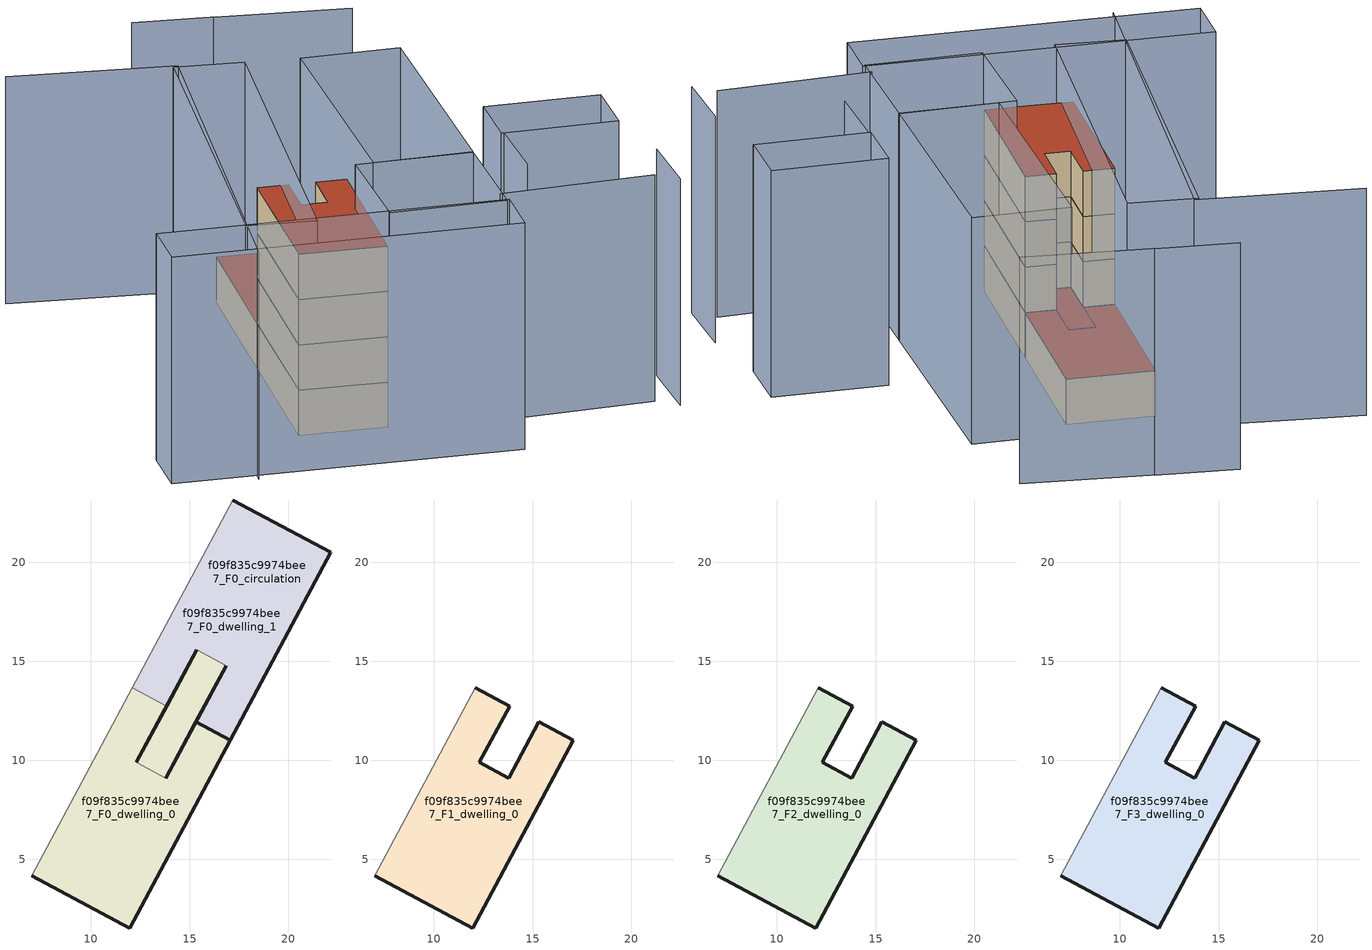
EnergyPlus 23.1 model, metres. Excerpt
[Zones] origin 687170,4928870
f09f835c9974bee7_F0_dwelling_0
 floor ground (EU_floor_Construction): 15.32,11.94 17.05,11.02 11.97,1.52 7.03,4.17 12.11,13.67 13.84,12.74 12.31,9.89 13.8,9.1 z0; 16.85,14.79 15.32,11.94 13.8,9.1 12.31,9.89 15.36,15.59 z0
 wall outside (EU_wall_Construction): 7.03,4.17 11.97,1.52 17.05,11.02 15.32,11.94 13.8,9.1 / 12.31,9.89 13.84,12.74 z0:3
 wall adiabatic (EU_wall_Construction): 12.11,13.67 7.03,4.17 z0:3
 wall to f09f835c9974bee7_F0_circulation (EU_wall_Construction): 13.8,9.1 12.31,9.89 z0:3
 wall to f09f835c9974bee7_F0_dwelling_1 (EU_wall_Construction): 13.84,12.74 12.11,13.67 z0:3
 roof outside (EU_floor_Construction): 13.8,9.1 15.32,11.94 16.85,14.79 15.36,15.59 13.84,12.74 12.31,9.89 z3
f09f835c9974bee7_F0_dwelling_1
 floor ground (EU_floor_Construction): 22.14,20.51 17.05,11.02 15.32,11.94 16,13.21 16.85,14.79 15.36,15.59 13.84,12.74 12.11,13.67 17.19,23.16 z0; 16.85,14.79 16,13.21 15.32,11.94 13.8,9.1 12.31,9.89 13.84,12.74 15.36,15.59 z0
 wall outside (EU_wall_Construction): 13.84,12.74 15.36,15.59 / 16.85,14.79 15.32,11.94 17.05,11.02 22.14,20.51 17.19,23.16 z0:3
 wall adiabatic (EU_wall_Construction): 17.19,23.16 12.11,13.67 z0:3
 wall to f09f835c9974bee7_F0_circulation (EU_wall_Construction): 15.36,15.59 16.85,14.79 z0:3
 roof outside (EU_roof_Construction): 17.05,11.02 22.14,20.51 17.19,23.16 12.11,13.67 13.84,12.74 15.36,15.59 16.85,14.79 16,13.21 15.32,11.94 z3; 13.8,9.1 15.32,11.94 16,13.21 16.85,14.79 15.36,15.59 13.84,12.74 12.31,9.89 z3
f09f835c9974bee7_F0_circulation
 floor ground (EU_floor_Construction): 16.85,14.79 16,13.21 15.32,11.94 13.8,9.1 12.31,9.89 13.84,12.74 15.36,15.59 z0; 15.32,11.94 17.05,11.02 11.97,1.52 7.03,4.17 12.11,13.67 13.84,12.74 12.31,9.89 13.8,9.1 z0; 22.14,20.51 17.05,11.02 15.32,11.94 16,13.21 16.85,14.79 15.36,15.59 13.84,12.74 12.11,13.67 17.19,23.16 z0
 wall outside (EU_wall_Construction): 15.36,15.59 12.31,9.89 / 13.8,9.1 16.85,14.79 z0:3
 roof outside (EU_roof_Construction): 13.8,9.1 15.32,11.94 16,13.21 16.85,14.79 15.36,15.59 13.84,12.74 12.31,9.89 z3; 11.97,1.52 17.05,11.02 15.32,11.94 13.8,9.1 12.31,9.89 13.84,12.74 12.11,13.67 7.03,4.17 z3; 17.05,11.02 22.14,20.51 17.19,23.16 12.11,13.67 13.84,12.74 15.36,15.59 16.85,14.79 16,13.21 15.32,11.94 z3
f09f835c9974bee7_F1_dwelling_0
 floor to f09f835c9974bee7_F0_dwelling_0 (EU_floor_Construction): 15.32,11.94 17.05,11.02 11.97,1.52 7.03,4.17 12.11,13.67 13.84,12.74 12.31,9.89 13.8,9.1 z3
 wall outside (EU_wall_Construction): 7.03,4.17 11.97,1.52 17.05,11.02 15.32,11.94 13.8,9.1 12.31,9.89 13.84,12.74 12.11,13.67 z3:6
 wall adiabatic (EU_wall_Construction): 12.11,13.67 7.03,4.17 z3:6
f09f835c9974bee7_F2_dwelling_0
 floor to f09f835c9974bee7_F1_dwelling_0 (EU_floor_Construction): 15.32,11.94 17.05,11.02 11.97,1.52 7.03,4.17 12.11,13.67 13.84,12.74 12.31,9.89 13.8,9.1 z6
 wall outside (EU_wall_Construction): 7.03,4.17 11.97,1.52 17.05,11.02 15.32,11.94 13.8,9.1 12.31,9.89 13.84,12.74 12.11,13.67 z6:9
 wall adiabatic (EU_wall_Construction): 12.11,13.67 7.03,4.17 z6:9
f09f835c9974bee7_F3_dwelling_0
 floor to f09f835c9974bee7_F2_dwelling_0 (EU_floor_Construction): 15.32,11.94 17.05,11.02 11.97,1.52 7.03,4.17 12.11,13.67 13.84,12.74 12.31,9.89 13.8,9.1 z9
 wall outside (EU_wall_Construction): 7.03,4.17 11.97,1.52 17.05,11.02 15.32,11.94 13.8,9.1 12.31,9.89 13.84,12.74 12.11,13.67 z9:12
 wall adiabatic (EU_wall_Construction): 12.11,13.67 7.03,4.17 z9:12
 roof outside (EU_roof_Construction): 11.97,1.52 17.05,11.02 15.32,11.94 13.8,9.1 12.31,9.89 13.84,12.74 12.11,13.67 7.03,4.17 z12
shading: 17.85,-2.17 26.84,-6.24 / 27.61,-7.7 29.61,-3.31 / 22.15,0.18 24.31,4.8 / 7.47,31.53 16.47,25.89 / 16.47,25.89 0.66,0.65 / 30.41,25.56 23.18,30.13 / 23.37,30.05 18.85,32.82 / 15.93,-6.56 -3.77,3.69 / -3.77,3.69 -2.03,7.03 / -2.03,7.03 17.67,-3.22 / 17.67,-3.22 15.93,-6.56 / 20.95,3.83 17.48,-3.25 / 17.48,-3.25 10.79,0.03 / 10.79,0.03 14.26,7.11 / 14.26,7.11 20.95,3.83 / 30.84,1.55 24.19,4.86 / 24.19,4.86 26.09,8.68 / 26.09,8.68 32.74,5.37 / 32.74,5.37 30.84,1.55 / 28.5,18.98 20.91,3.75 / 20.91,3.75 15.26,6.57 / 15.26,6.57 22.84,21.8 / 22.84,21.8 28.5,18.98 / 2.87,4.35 16.12,25.92 / 16.12,25.92 19.89,23.6 / 19.89,23.6 6.64,2.04 / 6.64,2.04 2.87,4.35 z0:15
[Building]
EU S2 Campaign: North Axis=0; Terrain=City; Solar Distribution=FullExterior
[Site:Location]
Bologna: Latitude=44.5; Longitude=11.25; Time Zone=1; Elevation=37
[SizingPeriod:WeatherFileDays]
AnnualSizingPeriod: Begin Month=1; Begin Day of Month=1; End Month=12; End Day of Month=31; Day of Week for Start Day=Monday; Use Weather File Daylight Saving Period=No; Use Weather File Rain and Snow Indicators=No
[MATERIAL]
EU_InternalMass_Material: Roughness=MediumRough; Thickness=0.1; Conductivity=1; Density=1800; Specific Heat=900; Thermal Absorptance=0.9; Solar Absorptance=0.7; Visible Absorptance=0.7
[MATERIAL:NOMASS] Roughness=MediumRough; Thermal Absorptance=0.9; Solar Absorptance=0.7; Visible Absorptance=0.7
Name | Thermal Resistance
EU_wall_NoMass | 0.937881
EU_roof_NoMass | 0.548572
EU_floor_NoMass | 0.71348
[CONSTRUCTION]
EU_wall_Construction: EU_wall_NoMass
EU_roof_Construction: EU_roof_NoMass
EU_floor_Construction: EU_floor_NoMass
EU_InternalMass_Construction: EU_InternalMass_Material
[ZONE] Type=1; Multiplier=1; Ceiling Height=autocalculate; Floor Area=autocalculate; Part of Total Floor Area=Yes
Name | Volume
f09f835c9974bee7_F0_dwelling_0 | 197.56
f09f835c9974bee7_F1_dwelling_0; f09f835c9974bee7_F2_dwelling_0; f09f835c9974bee7_F3_dwelling_0 | 164.935
f09f835c9974bee7_F0_dwelling_1 | 197.561
f09f835c9974bee7_F0_circulation | 362.495
[INTERNALMASS] Construction=EU_InternalMass_Construction
Name | Zone or ZoneList | Surface Area
f09f835c9974bee7_F0_dwelling_0_EU_InternalMass | f09f835c9974bee7_F0_dwelling_0 | 54.9785
f09f835c9974bee7_F0_dwelling_1_EU_InternalMass | f09f835c9974bee7_F0_dwelling_1 | 54.9785
f09f835c9974bee7_F1_dwelling_0_EU_InternalMass | f09f835c9974bee7_F1_dwelling_0 | 120.782
f09f835c9974bee7_F2_dwelling_0_EU_InternalMass | f09f835c9974bee7_F2_dwelling_0 | 120.782
f09f835c9974bee7_F3_dwelling_0_EU_InternalMass | f09f835c9974bee7_F3_dwelling_0 | 120.782
[OTHEREQUIPMENT] Fuel Type=Electricity; Design Level Calculation Method=Watts/Area; Power per Zone Floor Area=1; Fraction Latent=0; Fraction Radiant=0; Fraction Lost=0; Carbon Dioxide Generation Rate=0; EndUse Subcategory=EU_Step8_InternalGains
Name | Zone or ZoneList or Space or SpaceList | Schedule
EU_Step8_InternalGain_f09f835c9974bee7_F0_dwelling_0_f000 | f09f835c9974bee7_F0_dwelling_0 | EU_Step8_GainSchedule_f09f835c9974bee7_F0_dwelling_0_f000
EU_Step8_InternalGain_f09f835c9974bee7_F0_dwelling_1_f000 | f09f835c9974bee7_F0_dwelling_1 | EU_Step8_GainSchedule_f09f835c9974bee7_F0_dwelling_1_f000
EU_Step8_InternalGain_f09f835c9974bee7_F1_dwelling_0_f000 | f09f835c9974bee7_F1_dwelling_0 | EU_Step8_GainSchedule_f09f835c9974bee7_F1_dwelling_0_f000
EU_Step8_InternalGain_f09f835c9974bee7_F2_dwelling_0_f000 | f09f835c9974bee7_F2_dwelling_0 | EU_Step8_GainSchedule_f09f835c9974bee7_F2_dwelling_0_f000
EU_Step8_InternalGain_f09f835c9974bee7_F3_dwelling_0_f000 | f09f835c9974bee7_F3_dwelling_0 | EU_Step8_GainSchedule_f09f835c9974bee7_F3_dwelling_0_f000
[ZONEINFILTRATION:DESIGNFLOWRATE]
EU_Circulation_Infiltration_f09f835c9974bee7_F0_circulation: Zone or ZoneList or Space or SpaceList=f09f835c9974bee7_F0_circulation; Schedule=EU_AlwaysOn; Design Flow Rate Calculation Method=Flow/Area; Flow Rate per Floor Area=0.0005; Constant Term Coefficient=1; Temperature Term Coefficient=0; Velocity Term Coefficient=0; Velocity Squared Term Coefficient=0
[ZONEVENTILATION:DESIGNFLOWRATE] Schedule=EU_AlwaysOn; Design Flow Rate Calculation Method=AirChanges/Hour; Air Changes per Hour=0.687892; Ventilation Type=Natural; Fan Pressure Rise=0; Fan Total Efficiency=1; Constant Term Coefficient=1; Temperature Term Coefficient=0; Velocity Term Coefficient=0; Velocity Squared Term Coefficient=0; Minimum Indoor Temperature=-100; Maximum Indoor Temperature=100; Delta Temperature=-100; Minimum Outdoor Temperature=-100; Maximum Outdoor Temperature=100; Maximum Wind Speed=40
Name | Zone or ZoneList or Space or SpaceList
EU_ConstantAir_f09f835c9974bee7_F0_dwelling_0 | f09f835c9974bee7_F0_dwelling_0
EU_ConstantAir_f09f835c9974bee7_F0_dwelling_1 | f09f835c9974bee7_F0_dwelling_1
EU_ConstantAir_f09f835c9974bee7_F1_dwelling_0 | f09f835c9974bee7_F1_dwelling_0
EU_ConstantAir_f09f835c9974bee7_F2_dwelling_0 | f09f835c9974bee7_F2_dwelling_0
EU_ConstantAir_f09f835c9974bee7_F3_dwelling_0 | f09f835c9974bee7_F3_dwelling_0
[HVACTEMPLATE:THERMOSTAT] Constant Heating Setpoint=20; Constant Cooling Setpoint=50
EU_HeatOnly_f09f835c9974bee7_F0_dwelling_0; EU_HeatOnly_f09f835c9974bee7_F0_dwelling_1; EU_HeatOnly_f09f835c9974bee7_F1_dwelling_0; EU_HeatOnly_f09f835c9974bee7_F2_dwelling_0; EU_HeatOnly_f09f835c9974bee7_F3_dwelling_0
[HVACTEMPLATE:ZONE:IDEALLOADSAIRSYSTEM] System Availability Schedule=EU_AlwaysOn; Maximum Heating Supply Air Temperature=50; Minimum Cooling Supply Air Temperature=13; Maximum Heating Supply Air Humidity Ratio=0.0156; Minimum Cooling Supply Air Humidity Ratio=0.0077; Heating Limit=NoLimit; Cooling Limit=NoLimit; Heating Availability Schedule=EU_AlwaysOn; Cooling Availability Schedule=EU_CoolingOff; Dehumidification Control Type=ConstantSensibleHeatRatio; Cooling Sensible Heat Ratio=0.7; Dehumidification Setpoint=60; Humidification Control Type=None; Humidification Setpoint=30; Outdoor Air Method=None; Outdoor Air Flow Rate per Person=0.00944; Outdoor Air Flow Rate per Zone Floor Area=0; Outdoor Air Flow Rate per Zone=0; Demand Controlled Ventilation Type=None; Outdoor Air Economizer Type=NoEconomizer; Heat Recovery Type=None; Sensible Heat Recovery Effectiveness=0.7; Latent Heat Recovery Effectiveness=0.65
Name | Template Thermostat
f09f835c9974bee7_F0_dwelling_0 | EU_HeatOnly_f09f835c9974bee7_F0_dwelling_0
f09f835c9974bee7_F0_dwelling_1 | EU_HeatOnly_f09f835c9974bee7_F0_dwelling_1
f09f835c9974bee7_F1_dwelling_0 | EU_HeatOnly_f09f835c9974bee7_F1_dwelling_0
f09f835c9974bee7_F2_dwelling_0 | EU_HeatOnly_f09f835c9974bee7_F2_dwelling_0
f09f835c9974bee7_F3_dwelling_0 | EU_HeatOnly_f09f835c9974bee7_F3_dwelling_0
[SIZING:ZONE] Zone Cooling Design Supply Air Temperature Input Method=SupplyAirTemperature; Zone Cooling Design Supply Air Temperature=13; Zone Heating Design Supply Air Temperature Input Method=SupplyAirTemperature; Zone Heating Design Supply Air Temperature=50; Zone Cooling Design Supply Air Humidity Ratio=0.008; Zone Heating Design Supply Air Humidity Ratio=0.008; Cooling Design Air Flow Method=DesignDay; Cooling Design Air Flow Rate=0; Cooling Minimum Air Flow per Zone Floor Area=0.000762; Cooling Minimum Air Flow=0; Cooling Minimum Air Flow Fraction=0.2; Heating Design Air Flow Method=DesignDay; Heating Design Air Flow Rate=0; Heating Maximum Air Flow per Zone Floor Area=0.002032; Heating Maximum Air Flow=0.141576; Heating Maximum Air Flow Fraction=0.3; Account for Dedicated Outdoor Air System=No; Dedicated Outdoor Air System Control Strategy=NeutralSupplyAir; Dedicated Outdoor Air Low Setpoint Temperature for Design=autosize; Dedicated Outdoor Air High Setpoint Temperature for Design=autosize; Zone Load Sizing Method=Sensible Load Only No Latent Load; Zone Latent Cooling Design Supply Air Humidity Ratio Input Method=HumidityRatioDifference; Zone Cooling Design Supply Air Humidity Ratio Difference=0.005; Zone Latent Heating Design Supply Air Humidity Ratio Input Method=HumidityRatioDifference; Zone Humidification Design Supply Air Humidity Ratio Difference=0.005
f09f835c9974bee7_F0_dwelling_0; f09f835c9974bee7_F0_dwelling_1; f09f835c9974bee7_F1_dwelling_0; f09f835c9974bee7_F2_dwelling_0; f09f835c9974bee7_F3_dwelling_0
[SCHEDULE:CONSTANT]
Name | Hourly Value
EU_AlwaysOn | 1
EU_CoolingOff | 0
[SCHEDULE:FILE] Column Number=1; Rows to Skip at Top=0; Number of Hours of Data=8760; Column Separator=Comma; Interpolate to Timestep=No; Minutes per Item=60; Adjust Schedule for Daylight Savings=Yes
Name | File
EU_Step8_GainSchedule_f09f835c9974bee7_F0_dwelling_0_f000 | ../../schedules/f09f835c9974bee7/f09f835c9974bee7_F0_dwelling_0_f000_gain.csv
EU_Step8_GainSchedule_f09f835c9974bee7_F0_dwelling_1_f000 | ../../schedules/f09f835c9974bee7/f09f835c9974bee7_F0_dwelling_1_f000_gain.csv
EU_Step8_GainSchedule_f09f835c9974bee7_F1_dwelling_0_f000 | ../../schedules/f09f835c9974bee7/f09f835c9974bee7_F1_dwelling_0_f000_gain.csv
EU_Step8_GainSchedule_f09f835c9974bee7_F2_dwelling_0_f000 | ../../schedules/f09f835c9974bee7/f09f835c9974bee7_F2_dwelling_0_f000_gain.csv
EU_Step8_GainSchedule_f09f835c9974bee7_F3_dwelling_0_f000 | ../../schedules/f09f835c9974bee7/f09f835c9974bee7_F3_dwelling_0_f000_gain.csv
